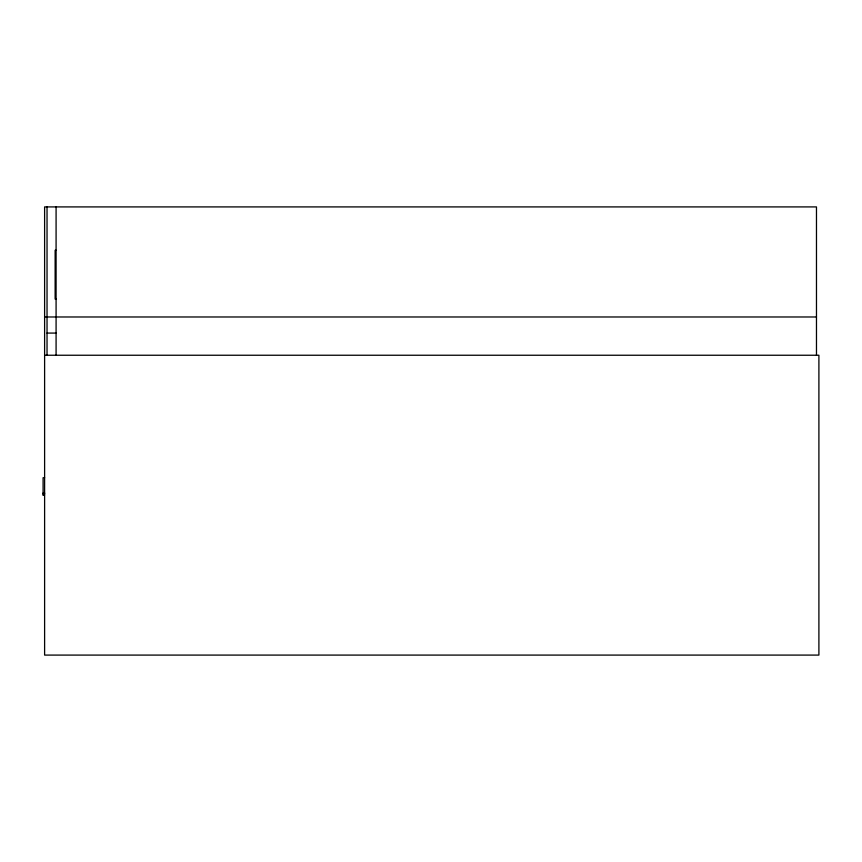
<?xml version="1.0" encoding="UTF-8"?>
<svg xmlns="http://www.w3.org/2000/svg" width="862" height="862" viewBox="0 0 862 862"><rect width="100%" height="100%" fill="white"/><g stroke="black" fill="none" stroke-linecap="round" stroke-linejoin="round"><path stroke-width="1.29" d="M56.084 250.26L55.136 250.26L55.136 299.06L56.084 299.06M44.608 316.979L816.476 316.979M47.033 333.077L56.084 333.077M44.608 355.241L818.9 355.241L818.9 655.088L44.608 655.088L44.608 206.912L816.476 206.912L816.476 355.241M44.608 477.731L43.1 477.731L43.1 495.241M43.1 493.032L44.608 493.032M43.1 493.592L44.608 493.592M43.1 494.853L44.608 494.853M56.084 206.912L56.084 355.241M47.033 206.912L47.033 355.241"/></g></svg>
